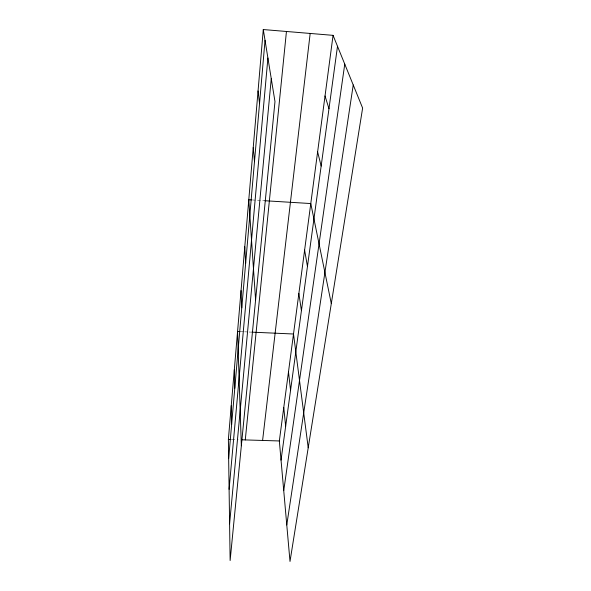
<?xml version="1.0" encoding="UTF-8"?>
<svg xmlns="http://www.w3.org/2000/svg" width="591" height="591" viewBox="0 0 591 591"><rect width="100%" height="100%" fill="white"/><g stroke="black" fill="none" stroke-linecap="round" stroke-linejoin="round"><path stroke-width="0.44" stroke-dasharray="2.96 2.22" d="M231.938 439.505L238.158 439.697M241.098 331.669L243.751 331.787M244.63 331.824L248.168 331.987M249.047 332.024L250.813 332.105M252.364 199.965L264.886 200.733"/><path stroke-width="0.89" d="M263.283 29.55L274.978 101.578L230.128 560.527L228.377 439.394L263.283 29.55L333.058 35.349L362.623 108.064L290.004 561.45L279.336 440.96L333.058 35.349M228.658 458.646L265.034 40.343M229.101 489.296L267.908 58.021M229.596 523.796L271.254 78.669M245.272 439.911L286.443 31.478M262.596 440.45L310.172 33.443M281.035 460.13L337.498 46.268M283.739 490.633L344.76 64.138M286.775 524.948L353.233 84.978M228.377 439.394L231.044 439.475M241.712 439.807L279.336 440.96M240.219 331.632L237.567 331.514L241.342 445.777M251.7 332.142L293.505 334.004L308.214 447.786M251.47 199.913L248.789 199.751L255.593 299.925M264.886 200.733L310.785 203.548L331.307 303.604M325.028 95.986L328.98 108.7M317.626 151.88L321.157 166.064M304.616 250.104L307.453 266.475M298.869 293.483L301.425 310.659M258.053 90.955L259.538 103.588M288.482 371.931L290.565 390.311M283.769 407.517L285.645 426.333M253.236 147.499L254.485 161.646M244.785 246.794L245.657 263.187M241.047 290.609L241.771 307.822M234.309 369.789L234.782 388.228M231.251 405.677L231.62 424.567"/></g></svg>
